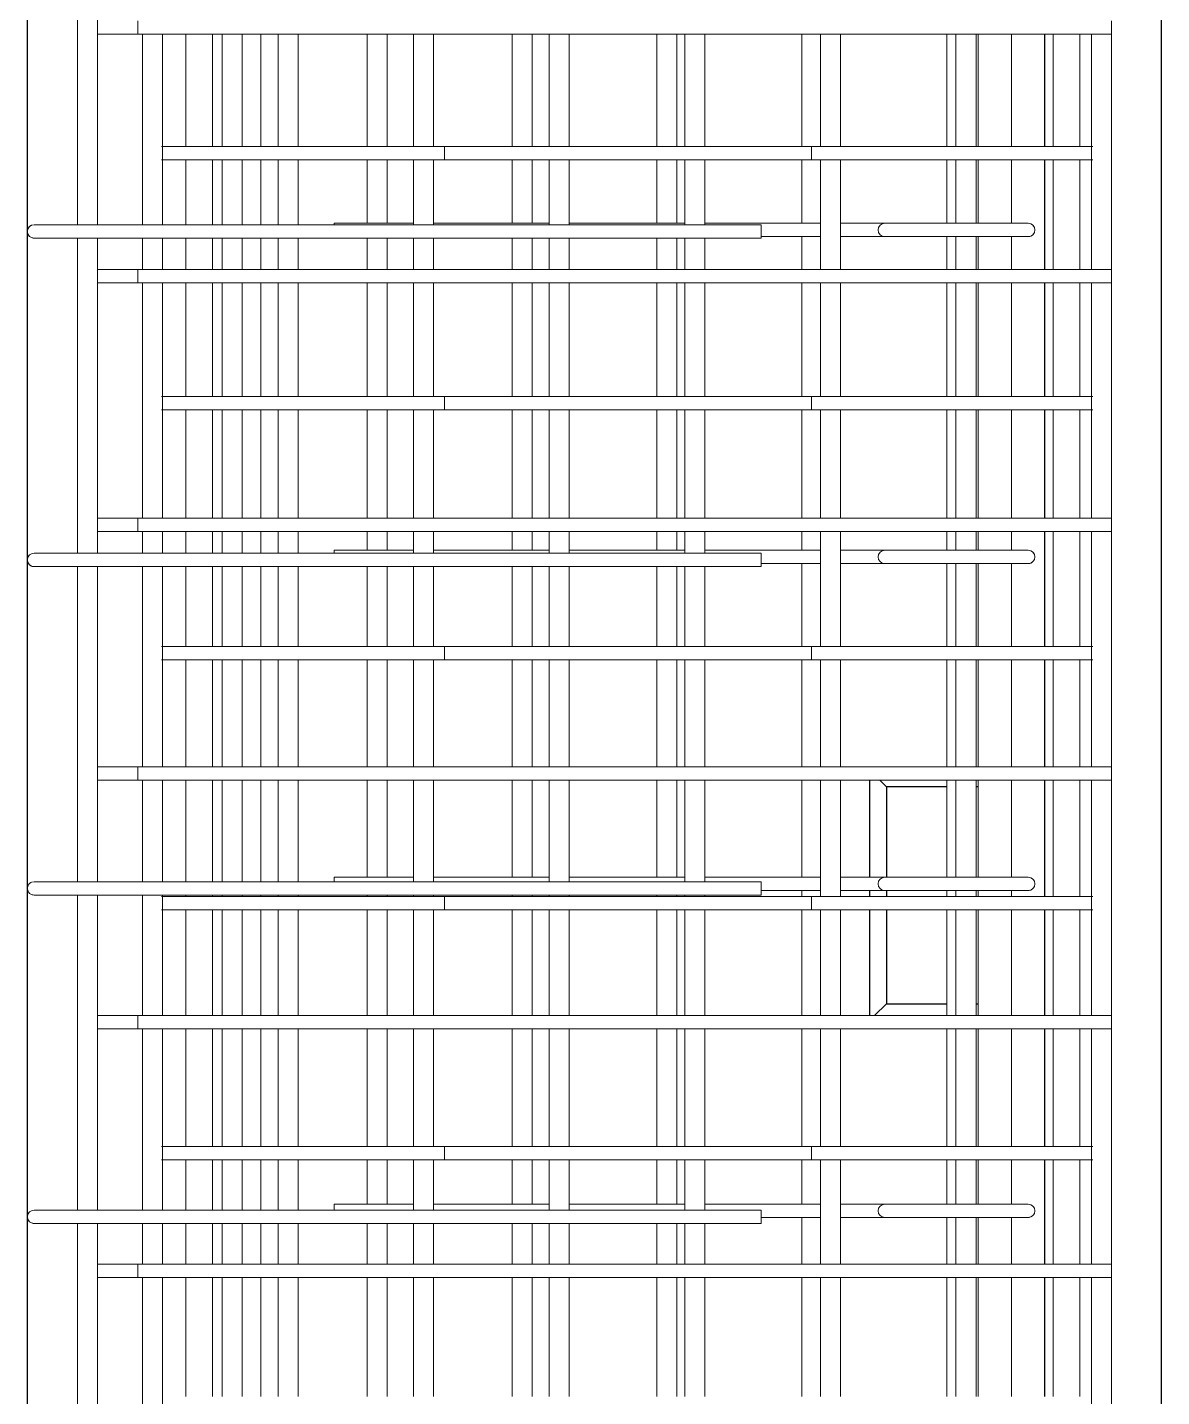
# Model space of a CAD drawing. Header units: millimetres. Extents: x 20 to 15200, y -2824 to 20808.
# Drawn here: x 2031 to 2711, y 2140 to 2960 of the extents above; entities that cross this region are included whole.
import ezdxf

# ---------------------------------------------------------------- set-up
doc = ezdxf.new("R2010")
doc.units = ezdxf.units.MM
doc.layers.add('A-WALL', color=113, linetype='Continuous', lineweight=25)
doc.layers.add('S-RBAR', color=171, linetype='Continuous', lineweight=18)

msp = doc.modelspace()

# ---------------------------------------------------------------- linework, layer by layer
at = {"layer": 'A-WALL'}
for p, q in [((2031.2, -1395), (2031.2, 7060)), ((2711.2, -1395), (2711.2, 3650)), ((2641.2, 2889.17), (2641.2, 2956.49)), ((2641.2, 2815.47), (2641.2, 2881.17)), ((2641.2, 2739.34), (2641.2, 2807.47)), ((2641.2, 2666.46), (2641.2, 2731.34)), ((2641.2, 2589.52), (2641.2, 2658.46)), ((2641.2, 2517.44), (2641.2, 2581.52)), ((2536.2, 2451.27), (2536.2, 2509.44)), ((2546.2, 2505.49), (2542.25, 2509.44)), ((2546.2, 2505.49), (2546.2, 2451.27)), ((2582.34, 2505.49), (2546.2, 2505.49)), ((2601.2, 2505.49), (2599.91, 2505.49)), ((2641.2, 2439.69), (2641.2, 2509.44)), ((2536.2, 2439.69), (2536.2, 2443.27)), ((2546.2, 2443.27), (2546.2, 2439.69)), ((2536.2, 2368.42), (2536.2, 2431.69)), ((2546.2, 2431.69), (2546.2, 2375.49)), ((2641.2, 2368.42), (2641.2, 2431.69)), ((2539.13, 2368.42), (2546.2, 2375.49)), ((2546.2, 2375.49), (2582.34, 2375.49)), ((2599.91, 2375.49), (2601.2, 2375.49)), ((2641.2, 2289.86), (2641.2, 2360.42)), ((2641.2, 2219.41), (2641.2, 2281.86)), ((2641.2, 2140.03), (2641.2, 2211.41))]:
    msp.add_line(p, q, dxfattribs=at)
at = {"layer": 'S-RBAR'}
for p, q in [((2061.2, 2842.22), (2061.2, 3031.04)), ((2073.2, 2842.22), (2073.2, 3031.04)), ((2097.38, 2964.49), (2097.38, 2956.49)), ((2681.2, 2964.49), (2681.2, 2956.49)), ((2097.38, 2956.49), (2073.2, 2956.49)), ((2681.2, 2956.49), (2097.38, 2956.49)), ((2100.2, 2842.22), (2100.2, 2956.49)), ((2112.2, 2842.22), (2112.2, 2956.49)), ((2126.2, 2956.49), (2126.2, 2889.17)), ((2142.2, 2956.49), (2142.2, 2889.17)), ((2148.05, 2889.17), (2148.05, 2956.49)), ((2160.05, 2889.17), (2160.05, 2956.49)), ((2171.2, 2889.17), (2171.2, 2956.49)), ((2181.48, 2889.17), (2181.48, 2956.49)), ((2193.48, 2889.17), (2193.48, 2956.49)), ((2234.91, 2889.17), (2234.91, 2956.49)), ((2246.91, 2889.17), (2246.91, 2956.49)), ((2262.77, 2889.17), (2262.77, 2956.49)), ((2274.77, 2889.17), (2274.77, 2956.49)), ((2321.77, 2889.17), (2321.77, 2956.49)), ((2333.77, 2889.17), (2333.77, 2956.49)), ((2344.05, 2889.17), (2344.05, 2956.49)), ((2356.05, 2889.17), (2356.05, 2956.49)), ((2408.62, 2889.17), (2408.62, 2956.49)), ((2420.62, 2889.17), (2420.62, 2956.49)), ((2425.34, 2889.17), (2425.34, 2956.49)), ((2437.34, 2889.17), (2437.34, 2956.49)), ((2495.48, 2889.17), (2495.48, 2956.49)), ((2506.62, 2889.17), (2506.62, 2956.49)), ((2518.62, 2889.17), (2518.62, 2956.49)), ((2582.34, 2889.17), (2582.34, 2956.49)), ((2587.91, 2889.17), (2587.91, 2956.49)), ((2599.91, 2889.17), (2599.91, 2956.49)), ((2601.2, 2889.17), (2601.2, 2956.49)), ((2621.2, 2889.17), (2621.2, 2956.49)), ((2646.2, 2956.49), (2646.2, 2889.17)), ((2662.2, 2956.49), (2662.2, 2889.17)), ((2669.2, 2815.47), (2669.2, 2956.49)), ((2681.2, 2815.47), (2681.2, 2956.49)), ((2111.69, 2889.17), (2141.2, 2889.17)), ((2501.2, 2889.17), (2141.2, 2889.17)), ((2281.2, 2889.17), (2641.2, 2889.17)), ((2281.2, 2881.17), (2281.2, 2889.17)), ((2501.2, 2889.17), (2501.2, 2881.17)), ((2669.86, 2889.17), (2641.2, 2889.17)), ((2111.69, 2881.17), (2141.2, 2881.17)), ((2126.2, 2881.17), (2126.2, 2842.22)), ((2501.2, 2881.17), (2141.2, 2881.17)), ((2142.2, 2881.17), (2142.2, 2842.22)), ((2148.05, 2842.22), (2148.05, 2881.17)), ((2160.05, 2842.22), (2160.05, 2881.17)), ((2171.2, 2842.22), (2171.2, 2881.17)), ((2181.48, 2842.22), (2181.48, 2881.17)), ((2193.48, 2842.22), (2193.48, 2881.17)), ((2234.91, 2843.09), (2234.91, 2881.17)), ((2246.91, 2843.09), (2246.91, 2881.17)), ((2262.77, 2842.22), (2262.77, 2881.17)), ((2274.77, 2842.22), (2274.77, 2881.17)), ((2281.2, 2881.17), (2641.2, 2881.17)), ((2321.77, 2843.09), (2321.77, 2881.17)), ((2333.77, 2843.09), (2333.77, 2881.17)), ((2344.05, 2842.22), (2344.05, 2881.17)), ((2356.05, 2842.22), (2356.05, 2881.17)), ((2408.62, 2843.09), (2408.62, 2881.17)), ((2420.62, 2843.09), (2420.62, 2881.17)), ((2425.34, 2842.22), (2425.34, 2881.17)), ((2437.34, 2842.22), (2437.34, 2881.17)), ((2495.48, 2843.09), (2495.48, 2881.17)), ((2506.62, 2815.47), (2506.62, 2881.17)), ((2518.62, 2815.47), (2518.62, 2881.17)), ((2582.34, 2843.09), (2582.34, 2881.17)), ((2587.91, 2843.09), (2587.91, 2881.17)), ((2599.91, 2843.09), (2599.91, 2881.17)), ((2601.2, 2843.09), (2601.2, 2881.17)), ((2621.2, 2843.09), (2621.2, 2881.17)), ((2669.86, 2881.17), (2641.2, 2881.17)), ((2646.2, 2881.17), (2646.2, 2815.47)), ((2662.2, 2881.17), (2662.2, 2815.47)), ((2055.2, 2842.22), (2035.2, 2842.22)), ((2055.2, 2842.22), (2471.2, 2842.22)), ((2215.2, 2843.09), (2262.77, 2843.09)), ((2215.2, 2842.22), (2215.2, 2843.09)), ((2274.77, 2843.09), (2344.05, 2843.09)), ((2356.05, 2843.09), (2425.34, 2843.09)), ((2437.34, 2843.09), (2506.62, 2843.09)), ((2471.2, 2834.22), (2471.2, 2842.22)), ((2518.62, 2843.09), (2525.2, 2843.09)), ((2525.2, 2843.09), (2545.2, 2843.09)), ((2565.2, 2843.09), (2545.2, 2843.09)), ((2565.2, 2843.09), (2611.2, 2843.09)), ((2631.2, 2843.09), (2611.2, 2843.09)), ((2055.2, 2834.22), (2035.2, 2834.22)), ((2055.2, 2834.22), (2471.2, 2834.22)), ((2061.2, 2645.4), (2061.2, 2834.22)), ((2073.2, 2645.4), (2073.2, 2834.22)), ((2100.2, 2815.47), (2100.2, 2834.22)), ((2112.2, 2815.47), (2112.2, 2834.22)), ((2126.2, 2834.22), (2126.2, 2815.47)), ((2142.2, 2834.22), (2142.2, 2815.47)), ((2148.05, 2815.47), (2148.05, 2834.22)), ((2160.05, 2815.47), (2160.05, 2834.22)), ((2171.2, 2815.47), (2171.2, 2834.22)), ((2181.48, 2815.47), (2181.48, 2834.22)), ((2193.48, 2815.47), (2193.48, 2834.22)), ((2234.91, 2815.47), (2234.91, 2834.22)), ((2246.91, 2815.47), (2246.91, 2834.22)), ((2262.77, 2815.47), (2262.77, 2834.22)), ((2274.77, 2815.47), (2274.77, 2834.22)), ((2321.77, 2815.47), (2321.77, 2834.22)), ((2333.77, 2815.47), (2333.77, 2834.22)), ((2344.05, 2815.47), (2344.05, 2834.22)), ((2356.05, 2815.47), (2356.05, 2834.22)), ((2408.62, 2815.47), (2408.62, 2834.22)), ((2420.62, 2815.47), (2420.62, 2834.22)), ((2425.34, 2815.47), (2425.34, 2834.22)), ((2437.34, 2815.47), (2437.34, 2834.22)), ((2471.2, 2835.09), (2506.62, 2835.09)), ((2495.48, 2815.47), (2495.48, 2835.09)), ((2518.62, 2835.09), (2525.2, 2835.09)), ((2525.2, 2835.09), (2545.2, 2835.09)), ((2565.2, 2835.09), (2545.2, 2835.09)), ((2565.2, 2835.09), (2611.2, 2835.09)), ((2582.34, 2815.47), (2582.34, 2835.09)), ((2587.91, 2815.47), (2587.91, 2835.09)), ((2599.91, 2815.47), (2599.91, 2835.09)), ((2601.2, 2815.47), (2601.2, 2835.09)), ((2631.2, 2835.09), (2611.2, 2835.09)), ((2621.2, 2815.47), (2621.2, 2835.09)), ((2097.38, 2815.47), (2073.2, 2815.47)), ((2681.2, 2815.47), (2097.38, 2815.47)), ((2097.38, 2815.47), (2097.38, 2807.47)), ((2681.2, 2815.47), (2681.2, 2807.47)), ((2097.38, 2807.47), (2073.2, 2807.47)), ((2681.2, 2807.47), (2097.38, 2807.47)), ((2100.2, 2666.46), (2100.2, 2807.47)), ((2112.2, 2666.46), (2112.2, 2807.47)), ((2126.2, 2807.47), (2126.2, 2739.66)), ((2142.2, 2807.47), (2142.2, 2739.66)), ((2148.05, 2739.66), (2148.05, 2807.47)), ((2160.05, 2739.66), (2160.05, 2807.47)), ((2171.2, 2739.34), (2171.2, 2807.47)), ((2181.48, 2739.34), (2181.48, 2807.47)), ((2193.48, 2739.34), (2193.48, 2807.47)), ((2234.91, 2739.34), (2234.91, 2807.47)), ((2246.91, 2739.34), (2246.91, 2807.47)), ((2262.77, 2739.34), (2262.77, 2807.47)), ((2274.77, 2739.34), (2274.77, 2807.47)), ((2321.77, 2739.34), (2321.77, 2807.47)), ((2333.77, 2739.34), (2333.77, 2807.47)), ((2344.05, 2739.34), (2344.05, 2807.47)), ((2356.05, 2739.34), (2356.05, 2807.47)), ((2408.62, 2739.34), (2408.62, 2807.47)), ((2420.62, 2739.34), (2420.62, 2807.47)), ((2425.34, 2739.34), (2425.34, 2807.47)), ((2437.34, 2739.34), (2437.34, 2807.47)), ((2495.48, 2739.34), (2495.48, 2807.47)), ((2506.62, 2739.34), (2506.62, 2807.47)), ((2518.62, 2739.34), (2518.62, 2807.47)), ((2582.34, 2739.34), (2582.34, 2807.47)), ((2587.91, 2739.34), (2587.91, 2807.47)), ((2599.91, 2739.34), (2599.91, 2807.47)), ((2601.2, 2739.34), (2601.2, 2807.47)), ((2621.2, 2739.34), (2621.2, 2807.47)), ((2646.2, 2807.47), (2646.2, 2739.34)), ((2662.2, 2807.47), (2662.2, 2739.34)), ((2669.2, 2666.46), (2669.2, 2807.47)), ((2681.2, 2666.46), (2681.2, 2807.47)), ((2111.69, 2739.34), (2141.2, 2739.34)), ((2501.2, 2739.34), (2141.2, 2739.34)), ((2281.2, 2739.34), (2641.2, 2739.34)), ((2281.2, 2731.34), (2281.2, 2739.34)), ((2501.2, 2739.34), (2501.2, 2731.34)), ((2669.86, 2739.34), (2641.2, 2739.34)), ((2111.69, 2731.34), (2141.2, 2731.34)), ((2126.2, 2731.34), (2126.2, 2666.46)), ((2501.2, 2731.34), (2141.2, 2731.34)), ((2142.2, 2731.34), (2142.2, 2666.46)), ((2148.05, 2666.46), (2148.05, 2731.34)), ((2160.05, 2666.46), (2160.05, 2731.34)), ((2171.2, 2666.46), (2171.2, 2731.34)), ((2181.48, 2666.46), (2181.48, 2731.34)), ((2193.48, 2666.46), (2193.48, 2731.34)), ((2234.91, 2666.46), (2234.91, 2731.34)), ((2246.91, 2666.46), (2246.91, 2731.34)), ((2262.77, 2666.46), (2262.77, 2731.34)), ((2274.77, 2666.46), (2274.77, 2731.34)), ((2281.2, 2731.34), (2641.2, 2731.34)), ((2321.77, 2666.46), (2321.77, 2731.34)), ((2333.77, 2666.46), (2333.77, 2731.34)), ((2344.05, 2666.46), (2344.05, 2731.34)), ((2356.05, 2666.46), (2356.05, 2731.34)), ((2408.62, 2666.46), (2408.62, 2731.34)), ((2420.62, 2666.46), (2420.62, 2731.34)), ((2425.34, 2666.46), (2425.34, 2731.34)), ((2437.34, 2666.46), (2437.34, 2731.34)), ((2495.48, 2666.46), (2495.48, 2731.34)), ((2506.62, 2666.46), (2506.62, 2731.34)), ((2518.62, 2666.46), (2518.62, 2731.34)), ((2582.34, 2666.46), (2582.34, 2731.34)), ((2587.91, 2666.46), (2587.91, 2731.34)), ((2599.91, 2666.46), (2599.91, 2731.34)), ((2601.2, 2666.46), (2601.2, 2731.34)), ((2621.2, 2666.46), (2621.2, 2731.34)), ((2669.86, 2731.34), (2641.2, 2731.34)), ((2646.2, 2731.34), (2646.2, 2666.46)), ((2662.2, 2731.34), (2662.2, 2666.46)), ((2097.38, 2666.46), (2073.2, 2666.46)), ((2097.38, 2658.46), (2073.2, 2658.46)), ((2681.2, 2666.46), (2097.38, 2666.46)), ((2097.38, 2666.46), (2097.38, 2658.46)), ((2681.2, 2658.46), (2097.38, 2658.46)), ((2100.2, 2645.4), (2100.2, 2658.46)), ((2112.2, 2645.4), (2112.2, 2658.46)), ((2126.2, 2658.46), (2126.2, 2645.4)), ((2142.2, 2658.46), (2142.2, 2645.4)), ((2148.05, 2645.4), (2148.05, 2658.46)), ((2160.05, 2645.4), (2160.05, 2658.46)), ((2171.2, 2645.4), (2171.2, 2658.46)), ((2181.48, 2645.4), (2181.48, 2658.46)), ((2193.48, 2645.4), (2193.48, 2658.46)), ((2234.91, 2647.18), (2234.91, 2658.46)), ((2246.91, 2647.18), (2246.91, 2658.46)), ((2262.77, 2645.4), (2262.77, 2658.46)), ((2274.77, 2645.4), (2274.77, 2658.46)), ((2321.77, 2647.18), (2321.77, 2658.46)), ((2333.77, 2647.18), (2333.77, 2658.46)), ((2344.05, 2645.4), (2344.05, 2658.46)), ((2356.05, 2645.4), (2356.05, 2658.46)), ((2408.62, 2647.18), (2408.62, 2658.46)), ((2420.62, 2647.18), (2420.62, 2658.46)), ((2425.34, 2645.4), (2425.34, 2658.46)), ((2437.34, 2645.4), (2437.34, 2658.46)), ((2495.48, 2647.18), (2495.48, 2658.46)), ((2506.62, 2589.52), (2506.62, 2658.46)), ((2518.62, 2589.52), (2518.62, 2658.46)), ((2582.34, 2647.18), (2582.34, 2658.46)), ((2587.91, 2647.18), (2587.91, 2658.46)), ((2599.91, 2647.18), (2599.91, 2658.46)), ((2601.2, 2647.18), (2601.2, 2658.46)), ((2621.2, 2647.18), (2621.2, 2658.46)), ((2646.2, 2658.46), (2646.2, 2589.52)), ((2662.2, 2658.46), (2662.2, 2589.52)), ((2669.2, 2517.44), (2669.2, 2658.46)), ((2681.2, 2666.46), (2681.2, 2658.46)), ((2681.2, 2517.44), (2681.2, 2658.46)), ((2055.2, 2645.4), (2035.2, 2645.4)), ((2055.2, 2645.4), (2471.2, 2645.4)), ((2215.2, 2647.18), (2262.77, 2647.18)), ((2215.2, 2645.4), (2215.2, 2647.18)), ((2274.77, 2647.18), (2344.05, 2647.18)), ((2356.05, 2647.18), (2425.34, 2647.18)), ((2437.34, 2647.18), (2506.62, 2647.18)), ((2471.2, 2637.4), (2471.2, 2645.4)), ((2518.62, 2647.18), (2525.2, 2647.18)), ((2525.2, 2647.18), (2545.2, 2647.18)), ((2565.2, 2647.18), (2545.2, 2647.18)), ((2565.2, 2647.18), (2611.2, 2647.18)), ((2631.2, 2647.18), (2611.2, 2647.18)), ((2055.2, 2637.4), (2035.2, 2637.4)), ((2055.2, 2637.4), (2471.2, 2637.4)), ((2061.2, 2448.58), (2061.2, 2637.4)), ((2073.2, 2448.58), (2073.2, 2637.4)), ((2100.2, 2517.44), (2100.2, 2637.4)), ((2112.2, 2517.44), (2112.2, 2637.4)), ((2126.2, 2637.4), (2126.2, 2589.52)), ((2142.2, 2637.4), (2142.2, 2589.52)), ((2148.05, 2589.52), (2148.05, 2637.4)), ((2160.05, 2589.52), (2160.05, 2637.4)), ((2171.2, 2589.52), (2171.2, 2637.4)), ((2181.48, 2589.52), (2181.48, 2637.4)), ((2193.48, 2589.52), (2193.48, 2637.4)), ((2234.91, 2589.52), (2234.91, 2637.4)), ((2246.91, 2589.52), (2246.91, 2637.4)), ((2262.77, 2589.52), (2262.77, 2637.4)), ((2274.77, 2589.52), (2274.77, 2637.4)), ((2321.77, 2589.52), (2321.77, 2637.4)), ((2333.77, 2589.52), (2333.77, 2637.4)), ((2344.05, 2589.52), (2344.05, 2637.4)), ((2356.05, 2589.52), (2356.05, 2637.4)), ((2408.62, 2589.52), (2408.62, 2637.4)), ((2420.62, 2589.52), (2420.62, 2637.4)), ((2425.34, 2589.52), (2425.34, 2637.4)), ((2437.34, 2589.52), (2437.34, 2637.4)), ((2471.2, 2639.18), (2506.62, 2639.18)), ((2495.48, 2589.52), (2495.48, 2639.18)), ((2518.62, 2639.18), (2525.2, 2639.18)), ((2525.2, 2639.18), (2545.2, 2639.18)), ((2565.2, 2639.18), (2545.2, 2639.18)), ((2565.2, 2639.18), (2611.2, 2639.18)), ((2582.34, 2589.52), (2582.34, 2639.18)), ((2587.91, 2589.52), (2587.91, 2639.18)), ((2599.91, 2589.52), (2599.91, 2639.18)), ((2601.2, 2589.52), (2601.2, 2639.18)), ((2631.2, 2639.18), (2611.2, 2639.18)), ((2621.2, 2589.52), (2621.2, 2639.18)), ((2111.69, 2589.52), (2141.2, 2589.52)), ((2501.2, 2589.52), (2141.2, 2589.52)), ((2281.2, 2589.52), (2641.2, 2589.52)), ((2281.2, 2581.52), (2281.2, 2589.52)), ((2501.2, 2589.52), (2501.2, 2581.52)), ((2669.86, 2589.52), (2641.2, 2589.52)), ((2111.69, 2581.52), (2141.2, 2581.52)), ((2126.2, 2581.52), (2126.2, 2517.44)), ((2501.2, 2581.52), (2141.2, 2581.52)), ((2142.2, 2581.52), (2142.2, 2517.44)), ((2148.05, 2517.44), (2148.05, 2581.52)), ((2160.05, 2517.44), (2160.05, 2581.52)), ((2171.2, 2517.44), (2171.2, 2581.52)), ((2181.48, 2517.44), (2181.48, 2581.52)), ((2193.48, 2517.44), (2193.48, 2581.52)), ((2234.91, 2517.44), (2234.91, 2581.52)), ((2246.91, 2517.44), (2246.91, 2581.52)), ((2262.77, 2517.44), (2262.77, 2581.52)), ((2274.77, 2517.44), (2274.77, 2581.52)), ((2281.2, 2581.52), (2641.2, 2581.52)), ((2321.77, 2517.44), (2321.77, 2581.52)), ((2333.77, 2517.44), (2333.77, 2581.52)), ((2344.05, 2517.44), (2344.05, 2581.52)), ((2356.05, 2517.44), (2356.05, 2581.52)), ((2408.62, 2517.44), (2408.62, 2581.52)), ((2420.62, 2517.44), (2420.62, 2581.52)), ((2425.34, 2517.44), (2425.34, 2581.52)), ((2437.34, 2517.44), (2437.34, 2581.52)), ((2495.48, 2517.44), (2495.48, 2581.52)), ((2506.62, 2517.44), (2506.62, 2581.52)), ((2518.62, 2517.44), (2518.62, 2581.52)), ((2582.34, 2517.44), (2582.34, 2581.52)), ((2587.91, 2517.44), (2587.91, 2581.52)), ((2599.91, 2517.44), (2599.91, 2581.52)), ((2601.2, 2517.44), (2601.2, 2581.52)), ((2621.2, 2517.44), (2621.2, 2581.52)), ((2669.86, 2581.52), (2641.2, 2581.52)), ((2646.2, 2581.52), (2646.2, 2517.44)), ((2662.2, 2581.52), (2662.2, 2517.44)), ((2097.38, 2517.44), (2073.2, 2517.44)), ((2681.2, 2517.44), (2097.38, 2517.44)), ((2097.38, 2517.44), (2097.38, 2509.44)), ((2681.2, 2517.44), (2681.2, 2509.44)), ((2097.38, 2509.44), (2073.2, 2509.44)), ((2681.2, 2509.44), (2097.38, 2509.44)), ((2100.2, 2448.58), (2100.2, 2509.44)), ((2112.2, 2448.58), (2112.2, 2509.44)), ((2126.2, 2509.44), (2126.2, 2448.58)), ((2142.2, 2509.44), (2142.2, 2448.58)), ((2148.05, 2448.58), (2148.05, 2509.44)), ((2160.05, 2448.58), (2160.05, 2509.44)), ((2171.2, 2448.58), (2171.2, 2509.44)), ((2181.48, 2448.58), (2181.48, 2509.44)), ((2193.48, 2448.58), (2193.48, 2509.44)), ((2234.91, 2451.27), (2234.91, 2509.44)), ((2246.91, 2451.27), (2246.91, 2509.44)), ((2262.77, 2448.58), (2262.77, 2509.44)), ((2274.77, 2448.58), (2274.77, 2509.44)), ((2321.77, 2451.27), (2321.77, 2509.44)), ((2333.77, 2451.27), (2333.77, 2509.44)), ((2344.05, 2448.58), (2344.05, 2509.44)), ((2356.05, 2448.58), (2356.05, 2509.44)), ((2408.62, 2451.27), (2408.62, 2509.44)), ((2420.62, 2451.27), (2420.62, 2509.44)), ((2425.34, 2448.58), (2425.34, 2509.44)), ((2437.34, 2448.58), (2437.34, 2509.44)), ((2495.48, 2451.27), (2495.48, 2509.44)), ((2506.62, 2439.69), (2506.62, 2509.44)), ((2518.62, 2439.69), (2518.62, 2509.44)), ((2582.34, 2451.27), (2582.34, 2509.44)), ((2587.91, 2451.27), (2587.91, 2509.44)), ((2599.91, 2451.27), (2599.91, 2509.44)), ((2601.2, 2451.27), (2601.2, 2509.44)), ((2621.2, 2451.27), (2621.2, 2509.44)), ((2646.2, 2509.44), (2646.2, 2439.69)), ((2662.2, 2509.44), (2662.2, 2439.69)), ((2669.2, 2368.42), (2669.2, 2509.44)), ((2681.2, 2368.42), (2681.2, 2509.44)), ((2055.2, 2448.58), (2035.2, 2448.58)), ((2055.2, 2448.58), (2471.2, 2448.58)), ((2215.2, 2451.27), (2262.77, 2451.27)), ((2215.2, 2448.58), (2215.2, 2451.27)), ((2274.77, 2451.27), (2344.05, 2451.27)), ((2356.05, 2451.27), (2425.34, 2451.27)), ((2437.34, 2451.27), (2506.62, 2451.27)), ((2471.2, 2440.58), (2471.2, 2448.58)), ((2518.62, 2451.27), (2525.2, 2451.27)), ((2525.2, 2451.27), (2545.2, 2451.27)), ((2565.2, 2451.27), (2545.2, 2451.27)), ((2565.2, 2451.27), (2611.2, 2451.27)), ((2631.2, 2451.27), (2611.2, 2451.27)), ((2055.2, 2440.58), (2035.2, 2440.58)), ((2055.2, 2440.58), (2471.2, 2440.58)), ((2061.2, 2251.76), (2061.2, 2440.58)), ((2073.2, 2251.76), (2073.2, 2440.58)), ((2100.2, 2368.42), (2100.2, 2440.58)), ((2111.69, 2439.69), (2141.2, 2439.69)), ((2112.2, 2368.42), (2112.2, 2440.58)), ((2126.2, 2440.58), (2126.2, 2439.69)), ((2501.2, 2439.69), (2141.2, 2439.69)), ((2142.2, 2440.58), (2142.2, 2439.69)), ((2148.05, 2439.69), (2148.05, 2440.58)), ((2160.05, 2439.69), (2160.05, 2440.58)), ((2171.2, 2439.69), (2171.2, 2440.58)), ((2181.48, 2439.69), (2181.48, 2440.58)), ((2193.48, 2439.69), (2193.48, 2440.58)), ((2234.91, 2439.69), (2234.91, 2440.58)), ((2246.91, 2439.69), (2246.91, 2440.58)), ((2262.77, 2439.69), (2262.77, 2440.58)), ((2274.77, 2439.69), (2274.77, 2440.58)), ((2281.2, 2439.69), (2641.2, 2439.69)), ((2281.2, 2431.69), (2281.2, 2439.69)), ((2321.77, 2439.69), (2321.77, 2440.58)), ((2333.77, 2439.69), (2333.77, 2440.58)), ((2344.05, 2439.69), (2344.05, 2440.58)), ((2356.05, 2439.69), (2356.05, 2440.58)), ((2408.62, 2439.69), (2408.62, 2440.58)), ((2420.62, 2439.69), (2420.62, 2440.58)), ((2425.34, 2439.69), (2425.34, 2440.58)), ((2437.34, 2439.69), (2437.34, 2440.58)), ((2471.2, 2443.27), (2506.62, 2443.27)), ((2495.48, 2439.69), (2495.48, 2443.27)), ((2501.2, 2439.69), (2501.2, 2431.69)), ((2518.62, 2443.27), (2525.2, 2443.27)), ((2525.2, 2443.27), (2545.2, 2443.27)), ((2565.2, 2443.27), (2545.2, 2443.27)), ((2565.2, 2443.27), (2611.2, 2443.27)), ((2582.34, 2439.69), (2582.34, 2443.27)), ((2587.91, 2439.69), (2587.91, 2443.27)), ((2599.91, 2439.69), (2599.91, 2443.27)), ((2601.2, 2439.69), (2601.2, 2443.27)), ((2631.2, 2443.27), (2611.2, 2443.27)), ((2621.2, 2439.69), (2621.2, 2443.27)), ((2669.86, 2439.69), (2641.2, 2439.69)), ((2111.69, 2431.69), (2141.2, 2431.69)), ((2126.2, 2431.69), (2126.2, 2368.42)), ((2501.2, 2431.69), (2141.2, 2431.69)), ((2142.2, 2431.69), (2142.2, 2368.42)), ((2148.05, 2368.42), (2148.05, 2431.69)), ((2160.05, 2368.42), (2160.05, 2431.69)), ((2171.2, 2368.42), (2171.2, 2431.69)), ((2181.48, 2368.42), (2181.48, 2431.69)), ((2193.48, 2368.42), (2193.48, 2431.69)), ((2234.91, 2368.42), (2234.91, 2431.69)), ((2246.91, 2368.42), (2246.91, 2431.69)), ((2262.77, 2368.42), (2262.77, 2431.69)), ((2274.77, 2368.42), (2274.77, 2431.69)), ((2281.2, 2431.69), (2641.2, 2431.69)), ((2321.77, 2368.42), (2321.77, 2431.69)), ((2333.77, 2368.42), (2333.77, 2431.69)), ((2344.05, 2368.42), (2344.05, 2431.69)), ((2356.05, 2368.42), (2356.05, 2431.69)), ((2408.62, 2368.42), (2408.62, 2431.69)), ((2420.62, 2368.42), (2420.62, 2431.69)), ((2425.34, 2368.42), (2425.34, 2431.69)), ((2437.34, 2368.42), (2437.34, 2431.69)), ((2495.48, 2368.42), (2495.48, 2431.69)), ((2506.62, 2368.42), (2506.62, 2431.69)), ((2518.62, 2368.42), (2518.62, 2431.69)), ((2582.34, 2368.42), (2582.34, 2431.69)), ((2587.91, 2368.42), (2587.91, 2431.69)), ((2599.91, 2368.42), (2599.91, 2431.69)), ((2601.2, 2368.42), (2601.2, 2431.69)), ((2621.2, 2368.42), (2621.2, 2431.69)), ((2669.86, 2431.69), (2641.2, 2431.69)), ((2646.2, 2431.69), (2646.2, 2368.42)), ((2662.2, 2431.69), (2662.2, 2368.42)), ((2097.38, 2368.42), (2073.2, 2368.42)), ((2681.2, 2368.42), (2097.38, 2368.42)), ((2097.38, 2368.42), (2097.38, 2360.42)), ((2681.2, 2368.42), (2681.2, 2360.42)), ((2097.38, 2360.42), (2073.2, 2360.42)), ((2681.2, 2360.42), (2097.38, 2360.42)), ((2100.2, 2251.76), (2100.2, 2360.42)), ((2112.2, 2251.76), (2112.2, 2360.42)), ((2126.2, 2360.42), (2126.2, 2289.86)), ((2142.2, 2360.42), (2142.2, 2289.86)), ((2148.05, 2289.86), (2148.05, 2360.42)), ((2160.05, 2289.86), (2160.05, 2360.42)), ((2171.2, 2289.86), (2171.2, 2360.42)), ((2181.48, 2289.86), (2181.48, 2360.42)), ((2193.48, 2289.86), (2193.48, 2360.42)), ((2234.91, 2289.86), (2234.91, 2360.42)), ((2246.91, 2289.86), (2246.91, 2360.42)), ((2262.77, 2289.86), (2262.77, 2360.42)), ((2274.77, 2289.86), (2274.77, 2360.42)), ((2321.77, 2289.86), (2321.77, 2360.42)), ((2333.77, 2289.86), (2333.77, 2360.42)), ((2344.05, 2289.86), (2344.05, 2360.42)), ((2356.05, 2289.86), (2356.05, 2360.42)), ((2408.62, 2289.86), (2408.62, 2360.42)), ((2420.62, 2289.86), (2420.62, 2360.42)), ((2425.34, 2289.86), (2425.34, 2360.42)), ((2437.34, 2289.86), (2437.34, 2360.42)), ((2495.48, 2289.86), (2495.48, 2360.42)), ((2506.62, 2289.86), (2506.62, 2360.42)), ((2518.62, 2289.86), (2518.62, 2360.42)), ((2582.34, 2289.86), (2582.34, 2360.42)), ((2587.91, 2289.86), (2587.91, 2360.42)), ((2599.91, 2289.86), (2599.91, 2360.42)), ((2601.2, 2289.86), (2601.2, 2360.42)), ((2621.2, 2289.86), (2621.2, 2360.42)), ((2646.2, 2360.42), (2646.2, 2289.86)), ((2662.2, 2360.42), (2662.2, 2289.86)), ((2669.2, 2219.41), (2669.2, 2360.42)), ((2681.2, 2219.41), (2681.2, 2360.42)), ((2111.69, 2289.86), (2141.2, 2289.86)), ((2501.2, 2289.86), (2141.2, 2289.86)), ((2281.2, 2289.86), (2641.2, 2289.86)), ((2281.2, 2281.86), (2281.2, 2289.86)), ((2501.2, 2289.86), (2501.2, 2281.86)), ((2669.86, 2289.86), (2641.2, 2289.86)), ((2111.69, 2281.86), (2141.2, 2281.86)), ((2126.2, 2281.86), (2126.2, 2251.76)), ((2501.2, 2281.86), (2141.2, 2281.86)), ((2142.2, 2281.86), (2142.2, 2251.76)), ((2148.05, 2251.76), (2148.05, 2281.86)), ((2160.05, 2251.76), (2160.05, 2281.86)), ((2171.2, 2251.76), (2171.2, 2281.86)), ((2181.48, 2251.76), (2181.48, 2281.86)), ((2193.48, 2251.76), (2193.48, 2281.86)), ((2234.91, 2255.36), (2234.91, 2281.86)), ((2246.91, 2255.36), (2246.91, 2281.86)), ((2262.77, 2251.76), (2262.77, 2281.86)), ((2274.77, 2251.76), (2274.77, 2281.86)), ((2281.2, 2281.86), (2641.2, 2281.86)), ((2321.77, 2255.36), (2321.77, 2281.86)), ((2333.77, 2255.36), (2333.77, 2281.86)), ((2344.05, 2251.76), (2344.05, 2281.86)), ((2356.05, 2251.76), (2356.05, 2281.86)), ((2408.62, 2255.36), (2408.62, 2281.86)), ((2420.62, 2255.36), (2420.62, 2281.86)), ((2425.34, 2251.76), (2425.34, 2281.86)), ((2437.34, 2251.76), (2437.34, 2281.86)), ((2495.48, 2255.36), (2495.48, 2281.86)), ((2506.62, 2219.41), (2506.62, 2281.86)), ((2518.62, 2219.41), (2518.62, 2281.86)), ((2582.34, 2255.36), (2582.34, 2281.86)), ((2587.91, 2255.36), (2587.91, 2281.86)), ((2599.91, 2255.36), (2599.91, 2281.86)), ((2601.2, 2255.36), (2601.2, 2281.86)), ((2621.2, 2255.36), (2621.2, 2281.86)), ((2669.86, 2281.86), (2641.2, 2281.86)), ((2646.2, 2281.86), (2646.2, 2219.41)), ((2662.2, 2281.86), (2662.2, 2219.41)), ((2055.2, 2251.76), (2035.2, 2251.76)), ((2055.2, 2251.76), (2471.2, 2251.76)), ((2215.2, 2255.36), (2262.77, 2255.36)), ((2215.2, 2251.76), (2215.2, 2255.36)), ((2274.77, 2255.36), (2344.05, 2255.36)), ((2356.05, 2255.36), (2425.34, 2255.36)), ((2437.34, 2255.36), (2506.62, 2255.36)), ((2471.2, 2243.76), (2471.2, 2251.76)), ((2518.62, 2255.36), (2525.2, 2255.36)), ((2525.2, 2255.36), (2545.2, 2255.36)), ((2565.2, 2255.36), (2545.2, 2255.36)), ((2565.2, 2255.36), (2611.2, 2255.36)), ((2631.2, 2255.36), (2611.2, 2255.36)), ((2055.2, 2243.76), (2035.2, 2243.76)), ((2055.2, 2243.76), (2471.2, 2243.76)), ((2061.2, 2054.94), (2061.2, 2243.76)), ((2073.2, 2054.94), (2073.2, 2243.76)), ((2100.2, 2219.41), (2100.2, 2243.76)), ((2112.2, 2219.41), (2112.2, 2243.76)), ((2126.2, 2243.76), (2126.2, 2219.41)), ((2142.2, 2243.76), (2142.2, 2219.41)), ((2148.05, 2219.41), (2148.05, 2243.76)), ((2160.05, 2219.41), (2160.05, 2243.76)), ((2171.2, 2219.41), (2171.2, 2243.76)), ((2181.48, 2219.41), (2181.48, 2243.76)), ((2193.48, 2219.41), (2193.48, 2243.76)), ((2234.91, 2219.41), (2234.91, 2243.76)), ((2246.91, 2219.41), (2246.91, 2243.76)), ((2262.77, 2219.41), (2262.77, 2243.76)), ((2274.77, 2219.41), (2274.77, 2243.76)), ((2321.77, 2219.41), (2321.77, 2243.76)), ((2333.77, 2219.41), (2333.77, 2243.76)), ((2344.05, 2219.41), (2344.05, 2243.76)), ((2356.05, 2219.41), (2356.05, 2243.76)), ((2408.62, 2219.41), (2408.62, 2243.76)), ((2420.62, 2219.41), (2420.62, 2243.76)), ((2425.34, 2219.41), (2425.34, 2243.76)), ((2437.34, 2219.41), (2437.34, 2243.76)), ((2471.2, 2247.36), (2506.62, 2247.36)), ((2495.48, 2219.41), (2495.48, 2247.36)), ((2518.62, 2247.36), (2525.2, 2247.36)), ((2525.2, 2247.36), (2545.2, 2247.36)), ((2565.2, 2247.36), (2545.2, 2247.36)), ((2565.2, 2247.36), (2611.2, 2247.36)), ((2582.34, 2219.41), (2582.34, 2247.36)), ((2587.91, 2219.41), (2587.91, 2247.36)), ((2599.91, 2219.41), (2599.91, 2247.36)), ((2601.2, 2219.41), (2601.2, 2247.36)), ((2631.2, 2247.36), (2611.2, 2247.36)), ((2621.2, 2219.41), (2621.2, 2247.36)), ((2097.38, 2219.41), (2073.2, 2219.41)), ((2681.2, 2219.41), (2097.38, 2219.41)), ((2097.38, 2219.41), (2097.38, 2211.41)), ((2681.2, 2219.41), (2681.2, 2211.41)), ((2097.38, 2211.41), (2073.2, 2211.41)), ((2681.2, 2211.41), (2097.38, 2211.41)), ((2100.2, 2070.39), (2100.2, 2211.41)), ((2112.2, 2070.39), (2112.2, 2211.41)), ((2126.2, 2211.41), (2126.2, 2140.03)), ((2142.2, 2211.41), (2142.2, 2140.03)), ((2148.05, 2140.03), (2148.05, 2211.41)), ((2160.05, 2140.03), (2160.05, 2211.41)), ((2171.2, 2140.03), (2171.2, 2211.41)), ((2181.48, 2140.03), (2181.48, 2211.41)), ((2193.48, 2140.03), (2193.48, 2211.41)), ((2234.91, 2140.03), (2234.91, 2211.41)), ((2246.91, 2140.03), (2246.91, 2211.41)), ((2262.77, 2140.03), (2262.77, 2211.41)), ((2274.77, 2140.03), (2274.77, 2211.41)), ((2321.77, 2140.03), (2321.77, 2211.41)), ((2333.77, 2140.03), (2333.77, 2211.41)), ((2344.05, 2140.03), (2344.05, 2211.41)), ((2356.05, 2140.03), (2356.05, 2211.41)), ((2408.62, 2140.03), (2408.62, 2211.41)), ((2420.62, 2140.03), (2420.62, 2211.41)), ((2425.34, 2140.03), (2425.34, 2211.41)), ((2437.34, 2140.03), (2437.34, 2211.41)), ((2495.48, 2140.03), (2495.48, 2211.41)), ((2506.62, 2140.03), (2506.62, 2211.41)), ((2518.62, 2140.03), (2518.62, 2211.41)), ((2582.34, 2140.03), (2582.34, 2211.41)), ((2587.91, 2140.03), (2587.91, 2211.41)), ((2599.91, 2140.03), (2599.91, 2211.41)), ((2601.2, 2140.03), (2601.2, 2211.41)), ((2621.2, 2140.03), (2621.2, 2211.41)), ((2646.2, 2211.41), (2646.2, 2140.03)), ((2662.2, 2211.41), (2662.2, 2140.03)), ((2669.2, 2070.39), (2669.2, 2211.41)), ((2681.2, 2070.39), (2681.2, 2211.41))]:
    msp.add_line(p, q, dxfattribs=at)
for centre, start, end in [((2035.2, 2838.22), 90, 270), ((2035.2, 2838.22), 120, 165), ((2545.2, 2839.09), 90, 270), ((2631.2, 2839.09), 270, 90), ((2631.2, 2839.09), 15, 60), ((2035.2, 2838.22), 195, 240), ((2035.2, 2838.22), 255, 270), ((2631.2, 2839.09), 270, 285), ((2631.2, 2839.09), 300, 345), ((2035.2, 2641.4), 90, 270), ((2035.2, 2641.4), 120, 165), ((2545.2, 2643.18), 90, 270), ((2631.2, 2643.18), 270, 90), ((2631.2, 2643.18), 15, 60), ((2631.2, 2643.18), 300, 345), ((2035.2, 2641.4), 195, 240), ((2035.2, 2641.4), 255, 270), ((2631.2, 2643.18), 270, 285), ((2035.2, 2444.58), 90, 270), ((2035.2, 2444.58), 120, 165), ((2545.2, 2447.27), 90, 270), ((2631.2, 2447.27), 270, 90), ((2631.2, 2447.27), 15, 60), ((2631.2, 2447.27), 300, 345), ((2035.2, 2444.58), 195, 240), ((2035.2, 2444.58), 255, 270), ((2631.2, 2447.27), 270, 285), ((2035.2, 2247.76), 90, 270), ((2035.2, 2247.76), 120, 165), ((2545.2, 2251.36), 90, 270), ((2631.2, 2251.36), 270, 90), ((2631.2, 2251.36), 15, 60), ((2631.2, 2251.36), 300, 345), ((2035.2, 2247.76), 195, 240), ((2035.2, 2247.76), 255, 270), ((2631.2, 2251.36), 270, 285)]:
    msp.add_arc(centre, 4, start, end, dxfattribs=at)

doc.saveas('drawing.dxf')
